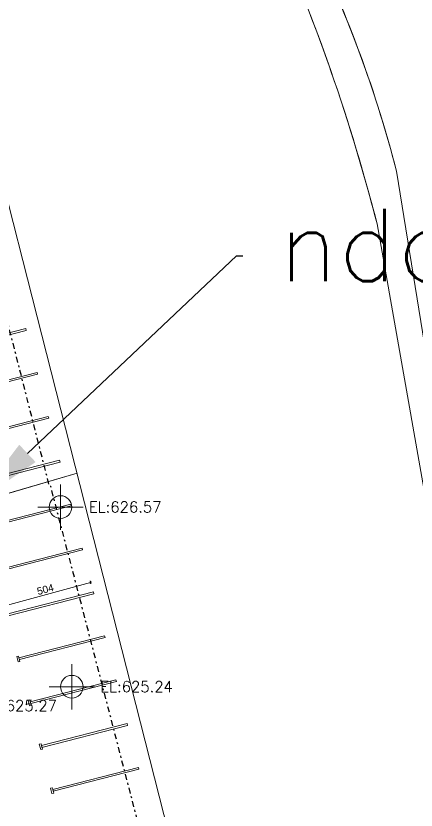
# Model space of a CAD drawing. Header units: metres. Extents: x 7516628 to 7516794, y 4692096 to 4692450.
# Drawn here: x 7516728.48 to 7516750.59, y 4692364.24 to 4692408.06 of the extents above; entities that cross this region are included whole.
import ezdxf
from ezdxf import colors
from ezdxf.entities.mleader import LeaderData, LeaderLine
from ezdxf.math import Vec2, Vec3

# ---------------------------------------------------------------- set-up
doc = ezdxf.new("R2010")
doc.units = ezdxf.units.M
doc.linetypes.add('Dot & Dashed', pattern=[670.277762, 317.5, -176.388889, 0, -176.388874])
for name, color, linetype, lineweight in [('dtm label', 1, 'Continuous', 0), ('muri', 36, 'Continuous', 0), ('Ndarjet', 1, 'Continuous', 0), ('New_Dimensioning - General', 7, 'Continuous', 0), ('New_Dimensioning - General_Pen_No__1', 7, 'Continuous', 0), ('New_Dimensioning - General_Pen_No__142', 8, 'Continuous', 0), ('New_Dimensioning - General_Pen_No__161', 251, 'Continuous', 0), ('New_Drawing & Figure_Pen_No__58', 12, 'Continuous', 0), ('New_Drawing & Figure_Pen_No__75', 6, 'Continuous', 0), ('New_Structural - Bearing', 7, 'Continuous', 0), ('New_Structural - Bearing_Pen_No__1', 7, 'Continuous', 0), ('New_Structural - Bearing_Pen_No__184', 254, 'Continuous', 0), ('niveleta lartesite', 5, 'Continuous', 0), ('Parcela Baze', 7, 'Continuous', 0), ('projekt', 7, 'Continuous', 0), ('shetitore', 6, 'Continuous', 0)]:
    doc.layers.add(name, color=color, linetype=linetype, lineweight=lineweight)
doc.styles.add('GENERATED_STYLE_1', font='arial.ttf')
doc.styles.get("Standard").update_dxf_attribs({"font": 'simplex.shx'})
doc.dimstyles.new('GENERATED_STYLE__1', dxfattribs={"dimtxt": 400, "dimasz": 95, "dimexe": 0.18, "dimexo": 100000, "dimgap": 0, "dimtad": 1, "dimdec": 0, "dimlfac": 0.1, "dimzin": 0, "dimdsep": 46, "dimtxsty": 'GENERATED_STYLE_1', "dimblk": 'ARROWHEAD_2', "dimblk1": 'ARROWHEAD_2', "dimblk2": 'ARROWHEAD_2', "dimcen": 0.09, "dimclrd": 251, "dimclre": 251, "dimclrt": 7, "dimadec": 0, "dimazin": 0, "dimtfac": 1, "dimtdec": 4, "dimtmove": 0, "dimatfit": 3, "dimfxl": 1, "dimtolj": 1, "dimtzin": 0, "dimarcsym": 0})

# ---------------------------------------------------------------- blocks, each defined once
blk = doc.blocks.new('Slab_310', base_point=(7427, 35693))
at = {"layer": 'New_Structural - Bearing_Pen_No__1', "color": 7, "linetype": 'Continuous', "lineweight": 13, "flags": 128}
blk.add_lwpolyline([(7427, 35693), (2698, 34478), (2673, 34574), (7402, 35790)], close=True, dxfattribs=at)
blk = doc.blocks.new('Slab_311', base_point=(2648, 34671))
at = {"layer": 'New_Structural - Bearing_Pen_No__1', "color": 7, "linetype": 'Continuous', "lineweight": 13, "flags": 128}
blk.add_lwpolyline([(2648, 34671), (2723, 34381), (2626, 34356), (2551, 34646)], close=True, dxfattribs=at)
blk = doc.blocks.new('Slab_312', base_point=(6804, 38114))
at = {"layer": 'New_Structural - Bearing_Pen_No__1', "color": 7, "linetype": 'Continuous', "lineweight": 13, "flags": 128}
blk.add_lwpolyline([(6804, 38114), (2076, 36899), (2051, 36996), (6780, 38211)], close=True, dxfattribs=at)
blk = doc.blocks.new('Slab_313', base_point=(2026, 37093))
at = {"layer": 'New_Structural - Bearing_Pen_No__1', "color": 7, "linetype": 'Continuous', "lineweight": 13, "flags": 128}
blk.add_lwpolyline([(2026, 37093), (2100, 36802), (2004, 36777), (1929, 37068)], close=True, dxfattribs=at)
blk = doc.blocks.new('Slab_314', base_point=(6182, 40535))
at = {"layer": 'New_Structural - Bearing_Pen_No__1', "color": 7, "linetype": 'Continuous', "lineweight": 13, "flags": 128}
blk.add_lwpolyline([(6182, 40535), (1453, 39320), (1429, 39417), (6157, 40632)], close=True, dxfattribs=at)
blk = doc.blocks.new('Slab_315', base_point=(1404, 39514))
at = {"layer": 'New_Structural - Bearing_Pen_No__1', "color": 7, "linetype": 'Continuous', "lineweight": 13, "flags": 128}
blk.add_lwpolyline([(1404, 39514), (1478, 39223), (1381, 39199), (1307, 39489)], close=True, dxfattribs=at)
blk = doc.blocks.new('Slab_316', base_point=(5560, 42957))
at = {"layer": 'New_Structural - Bearing_Pen_No__1', "color": 7, "linetype": 'Continuous', "lineweight": 13, "flags": 128}
blk.add_lwpolyline([(5560, 42957), (831, 41742), (806, 41838), (5535, 43054)], close=True, dxfattribs=at)
blk = doc.blocks.new('Slab_317', base_point=(781, 41935))
at = {"layer": 'New_Structural - Bearing_Pen_No__1', "color": 7, "linetype": 'Continuous', "lineweight": 13, "flags": 128}
blk.add_lwpolyline([(781, 41935), (856, 41645), (759, 41620), (685, 41910)], close=True, dxfattribs=at)
blk = doc.blocks.new('Slab_318', base_point=(4938, 45378))
at = {"layer": 'New_Structural - Bearing_Pen_No__1', "color": 7, "linetype": 'Continuous', "lineweight": 13, "flags": 128}
blk.add_lwpolyline([(4938, 45378), (209, 44163), (184, 44260), (4913, 45475)], close=True, dxfattribs=at)
blk = doc.blocks.new('Slab_320', base_point=(4316, 47799))
at = {"layer": 'New_Structural - Bearing_Pen_No__1', "color": 7, "linetype": 'Continuous', "lineweight": 13, "flags": 128}
blk.add_lwpolyline([(4316, 47799), (-413, 46584), (-438, 46681), (4291, 47896)], close=True, dxfattribs=at)
blk = doc.blocks.new('Slab_322', base_point=(3694, 50221))
at = {"layer": 'New_Structural - Bearing_Pen_No__1', "color": 7, "linetype": 'Continuous', "lineweight": 13, "flags": 128}
blk.add_lwpolyline([(3694, 50221), (-1035, 49006), (-1060, 49103), (3669, 50318)], close=True, dxfattribs=at)
blk = doc.blocks.new('Slab_324', base_point=(3071, 52642))
at = {"layer": 'New_Structural - Bearing_Pen_No__1', "color": 7, "linetype": 'Continuous', "lineweight": 13, "flags": 128}
blk.add_lwpolyline([(3071, 52642), (-1657, 51427), (-1682, 51524), (3046, 52739)], close=True, dxfattribs=at)
blk = doc.blocks.new('Slab_326', base_point=(2449, 55063))
at = {"layer": 'New_Structural - Bearing_Pen_No__1', "color": 7, "linetype": 'Continuous', "lineweight": 13, "flags": 128}
blk.add_lwpolyline([(2449, 55063), (-2280, 53848), (-2305, 53945), (2424, 55160)], close=True, dxfattribs=at)
blk = doc.blocks.new('Slab_328', base_point=(1827, 57485))
at = {"layer": 'New_Structural - Bearing_Pen_No__1', "color": 7, "linetype": 'Continuous', "lineweight": 13, "flags": 128}
blk.add_lwpolyline([(1827, 57485), (-2902, 56270), (-2927, 56367), (1802, 57582)], close=True, dxfattribs=at)
blk = doc.blocks.new('Slab_330', base_point=(1205, 59906))
at = {"layer": 'New_Structural - Bearing_Pen_No__1', "color": 7, "linetype": 'Continuous', "lineweight": 13, "flags": 128}
blk.add_lwpolyline([(1205, 59906), (-3524, 58691), (-3549, 58788), (1180, 60003)], close=True, dxfattribs=at)
blk = doc.blocks.new('Slab_398', base_point=(-13479, 103667))
at = {"layer": 'New_Structural - Bearing_Pen_No__184', "color": 254, "linetype": 'Continuous', "lineweight": 0, "flags": 128}
blk.add_lwpolyline([(26691, 37555), (21655, 68683, 0.055454), (16448, 82437, 0.015954), (14397, 86151, 0.007004), (13422, 87739, 0.019059), (10918, 90642, 0.066254), (670, 99078, 0.006109), (-381, 99714, 0.043487), (-8265, 103474, 0.006935), (-9753, 104004, 0.120106), (-10697, 104088), (-13479, 103667, 0.444215), (-14707, 101810), (-14506, 101027), (-9666, 101887, -0.000196), (-9632, 101876, -0.03788), (-3265, 99236, -0.007275), (-2091, 98620, -0.075919), (8864, 90301, -0.032047), (12647, 85861, -0.014935), (14210, 83634, -0.003892), (14874, 82176, -0.042266), (20580, 65779), (25579, 37511, 0.078755)], format="xyb", dxfattribs=at)
blk = doc.blocks.new('*D706')
at = {"layer": 'New_Dimensioning - General_Pen_No__142', "color": 8, "linetype": 'Continuous', "lineweight": 13}
for p, q in [((4738, 45933), (4775, 46073)), ((-84, 44742), (-120, 44603))]:
    blk.add_line(p, q, dxfattribs=at)
at = {"layer": 'New_Dimensioning - General_Pen_No__161', "color": 251, "linetype": 'Continuous', "lineweight": 13}
for p, q in [((4781, 45913), (4732, 46094)), ((4756, 46003), (4815, 46019)), ((-102, 44672), (4756, 46003)), ((-77, 44582), (-127, 44763)), ((-6003, 43056), (-102, 44672))]:
    blk.add_line(p, q, dxfattribs=at)
at = {"layer": 'New_Dimensioning - General_Pen_No__1', "color": 7, "lineweight": 13, "insert": (1865, 45294), "char_height": 400, "attachment_point": 7, "rotation": 15.3178, "style": 'GENERATED_STYLE_1'}
blk.add_mtext('\\A1;504', dxfattribs=at)
blk = doc.blocks.new('ARROWHEAD_2')
at = {"color": 0, "linetype": 'Continuous', "lineweight": 0}
for p, q in [((0, 0), (-1, 0)), ((-0.38, -0.66), (0.38, 0.66))]:
    blk.add_line(p, q, dxfattribs=at)
blk = doc.blocks.new('A$C11597C86')
at = {"layer": 'New_Drawing & Figure_Pen_No__58', "color": 12, "linetype": 'Dot & Dashed', "lineweight": 25, "flags": 128}
blk.add_lwpolyline([(161005.8, -220534.1), (148309.8, -77908), (141260.7, 6886.8), (128599.3, 55612.9), (128534.2, 55593), (114816.7, 109356.5), (71029.6, 102087.9), (68551.8, 101645.5), (73236, 84668.8), (85462, 42989.5), (97305.9, -251.6), (101619.7, -39309.5), (117916.4, -230737.2)], close=True, dxfattribs=at)
at = {"layer": 'New_Drawing & Figure_Pen_No__75', "color": 6, "linetype": 'Continuous', "lineweight": 20}
for centre, radius, start, end in [((83271.2, 56475.3), 66507.1, 14.386067, 32.343218), ((46948.5, 44601.7), 102878.2, 14.347536, 24.920364)]:
    blk.add_arc(centre, radius, start, end, dxfattribs=at)
at = {"layer": 'New_Structural - Bearing', "color": 254, "linetype": 'Continuous', "lineweight": 0}
blk.add_blockref('Slab_398', (112559.3, 107983.5), dxfattribs=at)
at = {"layer": 'New_Structural - Bearing', "color": 7, "linetype": 'Continuous', "lineweight": 13}
for name, p in [('Slab_330', (127242.7, 64222.7)), ('Slab_328', (127864.9, 61801.4)), ('Slab_326', (128487.1, 59380)), ('Slab_324', (129109.3, 56958.7)), ('Slab_322', (129731.4, 54537.3)), ('Slab_320', (130353.6, 52116)), ('Slab_318', (130975.8, 49694.7)), ('Slab_316', (131598, 47273.3)), ('Slab_317', (126819.3, 46251.9)), ('Slab_314', (132220.1, 44852)), ('Slab_315', (127441.5, 43830.6)), ('Slab_312', (132842.3, 42430.6)), ('Slab_313', (128063.7, 41409.2)), ('Slab_310', (133464.5, 40009.3)), ('Slab_311', (128685.9, 38987.9))]:
    blk.add_blockref(name, p, dxfattribs=at)
at = {"layer": 'New_Dimensioning - General', "color": 251, "linetype": 'Continuous', "lineweight": 13}
dim = blk.add_linear_dim(base=(130794.3, 50319.7), p1=(125532.4, 50462.1), p2=(130279.3, 52200.1), angle=15.31779, dimstyle='GENERATED_STYLE__1', dxfattribs=at)
dim.commit()
dim.dimension.update_dxf_attribs({"geometry": '*D706', "text_midpoint": (128290.2, 49924.1), "dimtype": 128, "text_rotation": 15.31779, "insert": (126037.9, 4316.6)})

msp = doc.modelspace()

# ---------------------------------------------------------------- block references
at = {"layer": 'projekt', "xscale": 0.001, "yscale": 0.001, "zscale": 0.001}
msp.add_blockref('A$C11597C86', (7516601.811, 4692326.488), dxfattribs=at)

# ---------------------------------------------------------------- next in the draw order: linework, layer by layer
at = {"layer": 'dtm label', "color": 1, "linetype": 'Continuous', "lineweight": 0}
for p, q in [((7516730.946, 4692379.712, 626.571), (7516730.946, 4692382.212, 626.571)), ((7516729.696, 4692380.962, 626.571), (7516732.196, 4692380.962, 626.571))]:
    msp.add_line(p, q, dxfattribs=at)
msp.add_circle((7516730.946, 4692380.962, 626.571), 0.625, dxfattribs=at)
at = {"layer": 'muri', "elevation": 626.451, "flags": 128}
msp.add_lwpolyline([(7516731.86, 4692382.836), (7516726.215, 4692381.175), (7516702.273, 4692374.217)], dxfattribs=at)
at = {"layer": 'Ndarjet', "elevation": 626.2, "flags": 128}
msp.add_lwpolyline([(7516703.138, 4692374.468), (7516731.86, 4692382.836)], dxfattribs=at)
at = {"layer": 'niveleta lartesite', "color": 5, "linetype": 'Continuous', "lineweight": 0}
for p, q in [((7516731.576, 4692369.802, 625.236), (7516731.576, 4692372.302, 625.236)), ((7516730.326, 4692371.052, 625.236), (7516732.826, 4692371.052, 625.236))]:
    msp.add_line(p, q, dxfattribs=at)
msp.add_circle((7516731.576, 4692371.052, 625.236), 0.625, dxfattribs=at)
at = {"layer": 'Parcela Baze', "flags": 128}
msp.add_lwpolyline([(7516718.331, 4692435.856), (7516674.68, 4692428.97), (7516672.2, 4692428.54), (7516676.8, 4692411.54), (7516688.82, 4692369.8), (7516700.45, 4692326.5), (7516700.84, 4692322.801), (7516704.59, 4692287.19), (7516735.21, 4692261.76), (7516728.88, 4692300.6), (7516744.84, 4692311.44), (7516742.12, 4692328.76), (7516742.58, 4692340.74), (7516732.02, 4692382.21)], close=True, dxfattribs=at)

# ---------------------------------------------------------------- next in the draw order: texts
at = {"layer": 'dtm label', "color": 1, "linetype": 'Continuous', "lineweight": 0, "insert": (7516732.513, 4692380.962, 626.571), "char_height": 0.6, "attachment_point": 4}
msp.add_mtext('EL:626.57', dxfattribs=at)
at = {"layer": 'niveleta lartesite', "color": 5, "linetype": 'Continuous', "lineweight": 0, "char_height": 0.6, "attachment_point": 4}
for s, insert in [('EL:625.24', (7516733.144, 4692371.052, 625.236)), ('EL:625.27', (7516726.741, 4692370.008, 625.269))]:
    msp.add_mtext(s, dxfattribs=dict(at, insert=insert))

# ---------------------------------------------------------------- next in the draw order: leaders
at = {"layer": 'shetitore'}
ml = msp.add_multileader_mtext('Standard', dxfattribs=at)
ml.set_content('ndarjet me mixhen', color=256)
ml.set_leader_properties()
ml.build(insert=Vec2(0, 0))
ml.multileader.update_dxf_attribs({"text_right_attachment_type": 6, "dogleg_length": 0.36})
ctx = ml.context
ctx.base_point, ctx.plane_origin = Vec3(7516741.02, 4692394.828, 626.451), Vec3(7516726.215, 4692381.175, 626.451)
ctx.right_attachment = 6
notes = []
notes.append((ctx, [(0, (1, 1, 0), (7516740.66, 4692394.828, 626.451), (1, 0), 0.36, [(0, [(7516726.215, 4692381.175, 626.451)], 0, [])])]))
ctx.mtext.insert, ctx.mtext.flow_direction = Vec3(7516743.02, 4692397.416, 626.451), 5
for ctx, leaders in notes:
    for number, flags, end, landing, length, lines in leaders:
        leader = LeaderData()
        leader.index, (leader.has_last_leader_line, leader.has_dogleg_vector, leader.attachment_direction) = number, flags
        leader.last_leader_point, leader.dogleg_vector, leader.dogleg_length = Vec3(end), Vec3(landing), length
        for number, points, colour, breaks in lines:
            line = LeaderLine()
            line.index, line.vertices, line.color, line.breaks = number, Vec3.list(points), colors.encode_raw_color(colour), breaks
            leader.lines.append(line)
        ctx.leaders.append(leader)

doc.saveas('drawing.dxf')
